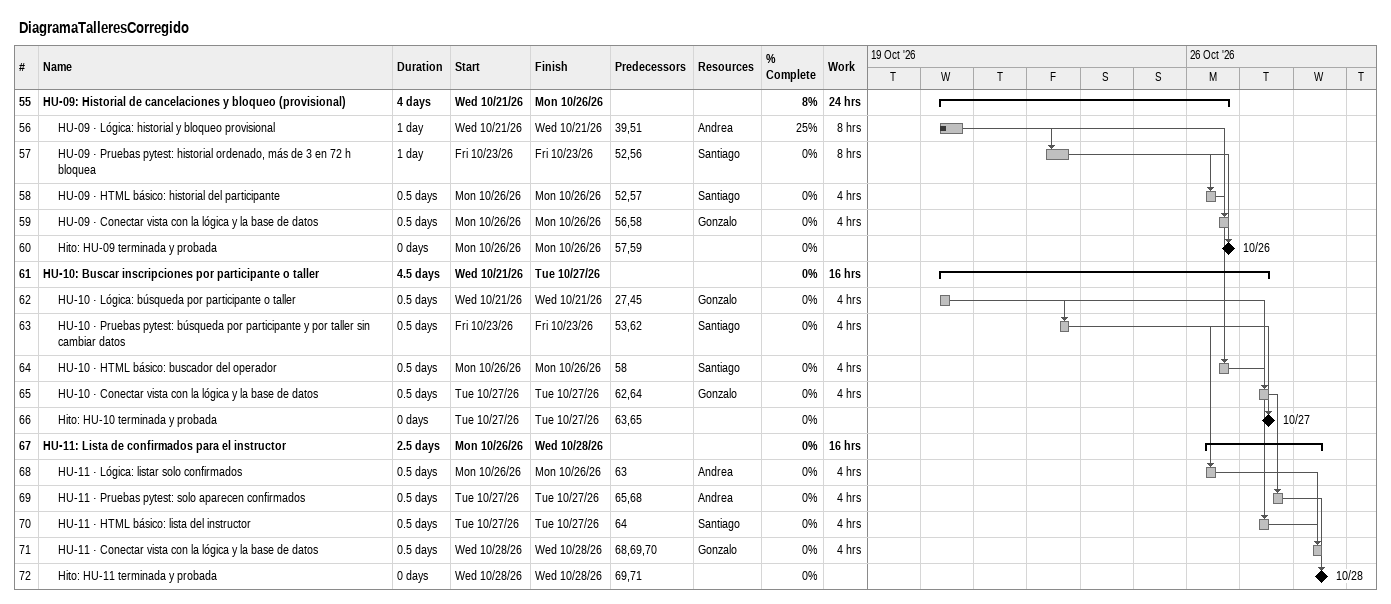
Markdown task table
DiagramaTalleresCorregido

| ID | Level | Task | Duration | Start | Finish | Predecessors | Resources | % complete | Work (h) |
|---|---|---|---|---|---|---|---|---|---|
| 55 | 1 | **HU-09: Historial de cancelaciones y bloqueo (provisional)** | 4d | 2026-10-21 | 2026-10-26 |  |  | 8 | 24 |
| 56 | 2 | HU-09 · Lógica: historial y bloqueo provisional | 1d | 2026-10-21 | 2026-10-21 | 39, 51 | Andrea | 25 | 8 |
| 57 | 2 | HU-09 · Pruebas pytest: historial ordenado, más de 3 en 72 h bloquea | 1d | 2026-10-23 | 2026-10-23 | 52, 56 | Santiago | 0 | 8 |
| 58 | 2 | HU-09 · HTML básico: historial del participante | 0.5d | 2026-10-26 | 2026-10-26 | 52, 57 | Santiago | 0 | 4 |
| 59 | 2 | HU-09 · Conectar vista con la lógica y la base de datos | 0.5d | 2026-10-26 | 2026-10-26 | 56, 58 | Gonzalo | 0 | 4 |
| 60 | 2 | Hito: HU-09 terminada y probada | 0d | 2026-10-26 | 2026-10-26 | 57, 59 |  | 0 |  |
| 61 | 1 | **HU-10: Buscar inscripciones por participante o taller** | 4.5d | 2026-10-21 | 2026-10-27 |  |  | 0 | 16 |
| 62 | 2 | HU-10 · Lógica: búsqueda por participante o taller | 0.5d | 2026-10-21 | 2026-10-21 | 27, 45 | Gonzalo | 0 | 4 |
| 63 | 2 | HU-10 · Pruebas pytest: búsqueda por participante y por taller sin cambiar datos | 0.5d | 2026-10-23 | 2026-10-23 | 53, 62 | Santiago | 0 | 4 |
| 64 | 2 | HU-10 · HTML básico: buscador del operador | 0.5d | 2026-10-26 | 2026-10-26 | 58 | Santiago | 0 | 4 |
| 65 | 2 | HU-10 · Conectar vista con la lógica y la base de datos | 0.5d | 2026-10-27 | 2026-10-27 | 62, 64 | Gonzalo | 0 | 4 |
| 66 | 2 | Hito: HU-10 terminada y probada | 0d | 2026-10-27 | 2026-10-27 | 63, 65 |  | 0 |  |
| 67 | 1 | **HU-11: Lista de confirmados para el instructor** | 2.5d | 2026-10-26 | 2026-10-28 |  |  | 0 | 16 |
| 68 | 2 | HU-11 · Lógica: listar solo confirmados | 0.5d | 2026-10-26 | 2026-10-26 | 63 | Andrea | 0 | 4 |
| 69 | 2 | HU-11 · Pruebas pytest: solo aparecen confirmados | 0.5d | 2026-10-27 | 2026-10-27 | 65, 68 | Andrea | 0 | 4 |
| 70 | 2 | HU-11 · HTML básico: lista del instructor | 0.5d | 2026-10-27 | 2026-10-27 | 64 | Santiago | 0 | 4 |
| 71 | 2 | HU-11 · Conectar vista con la lógica y la base de datos | 0.5d | 2026-10-28 | 2026-10-28 | 68, 69, 70 | Gonzalo | 0 | 4 |
| 72 | 2 | Hito: HU-11 terminada y probada | 0d | 2026-10-28 | 2026-10-28 | 69, 71 |  | 0 |  |
